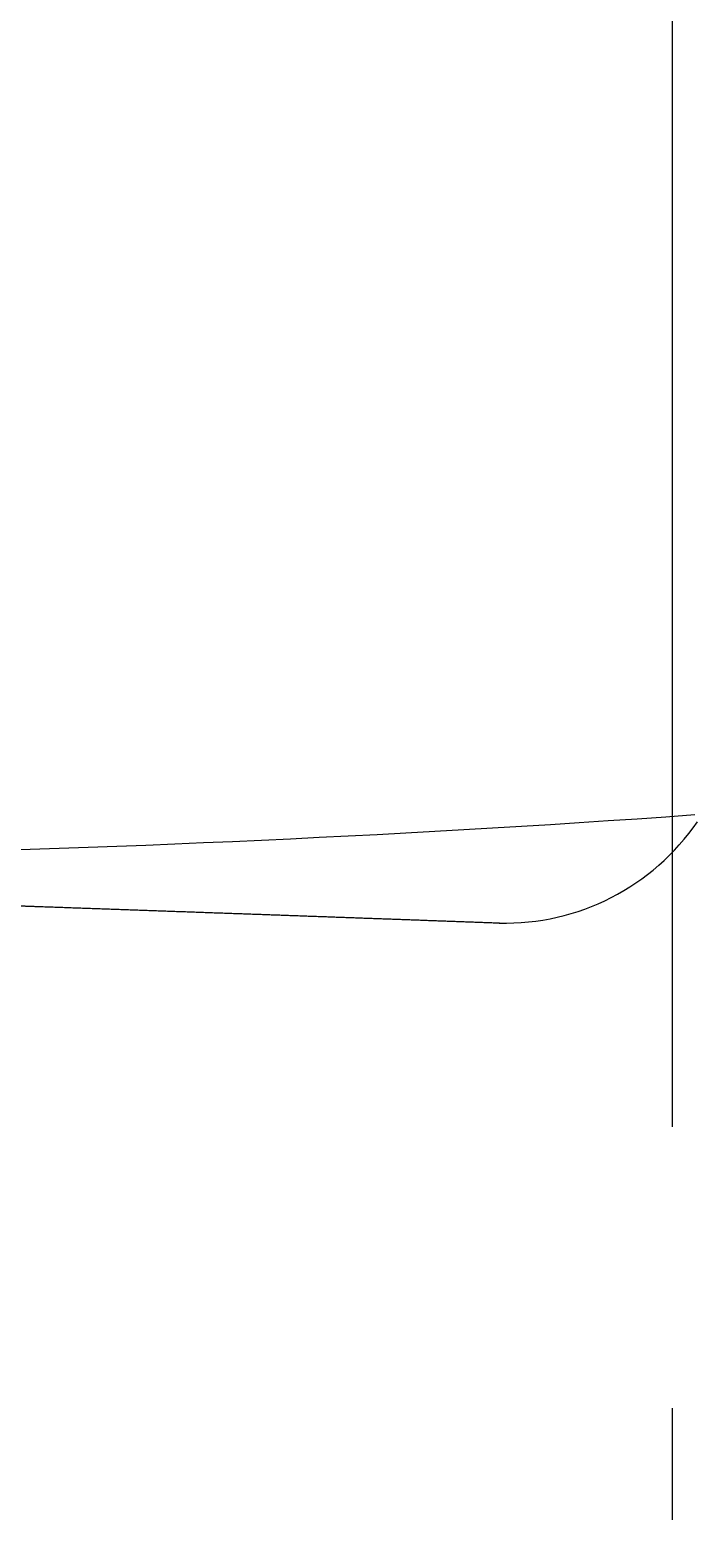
# Model space of a CAD drawing. Header units: millimetres. Extents: x 5066 to 5486, y -1867 to -1273.
# Drawn here: x 5403.91 to 5408.07, y -1443.35 to -1434.14 of the extents above; entities that cross this region are included whole.
import ezdxf

# ---------------------------------------------------------------- set-up
doc = ezdxf.new("R2010")
doc.units = ezdxf.units.MM
doc.header["$LTSCALE"] = 7
doc.header["$MEASUREMENT"] = 0
doc.linetypes.add('CENTER', pattern=[2, 1.25, -0.25, 0.25, -0.25])
doc.layers.add('CL', color=1, linetype='CENTER')
doc.layers.add('DWG', color=7, linetype='CONTINUOUS')

msp = doc.modelspace()

# ---------------------------------------------------------------- linework, layer by layer
at = {"layer": 'CL', "color": 1, "linetype": 'CENTER'}
msp.add_line((5407.9115, -1454.9631), (5407.9115, -1420.6051), dxfattribs=at)
at = {"layer": 'DWG'}
for centre, radius, start, end in [((5400.4818, -1333.093), 106.1984, 267.870227, 274.086869), ((5406.8695, -1438.2448), 1.4515, 268.57102, 325.58028)]:
    msp.add_arc(centre, radius, start, end, dxfattribs=at)
msp.add_open_spline([(5396.2933, -1439.3288), (5396.3409, -1439.329), (5396.3891, -1439.3296), (5396.4379, -1439.3304), (5396.4873, -1439.3315), (5396.5371, -1439.3328), (5396.5872, -1439.3343), (5396.6377, -1439.336), (5396.6884, -1439.3378), (5396.7393, -1439.3398), (5396.7902, -1439.3418), (5396.8412, -1439.344), (5396.8922, -1439.3461), (5396.943, -1439.3483), (5396.9936, -1439.3505), (5397.0439, -1439.3526), (5397.0939, -1439.3547), (5397.1435, -1439.3567), (5397.1926, -1439.3586), (5397.2411, -1439.3603), (5397.4016, -1439.3658), (5397.5613, -1439.3713), (5397.72, -1439.3768), (5397.8779, -1439.3823), (5398.0348, -1439.3877), (5398.1908, -1439.3931), (5398.3459, -1439.3985), (5398.5, -1439.4038), (5398.6532, -1439.409), (5398.8053, -1439.4142), (5398.9565, -1439.4192), (5399.2039, -1439.4275), (5399.4485, -1439.4357), (5399.6904, -1439.4438), (5399.9295, -1439.4519), (5400.1659, -1439.4599), (5400.3996, -1439.4679), (5400.6308, -1439.4758), (5400.8594, -1439.4837), (5401.0855, -1439.4915), (5401.3091, -1439.4992), (5401.5303, -1439.5069), (5401.7491, -1439.5145), (5401.9655, -1439.5221), (5402.1797, -1439.5296), (5402.3916, -1439.537), (5402.6013, -1439.5443), (5402.8089, -1439.5516), (5403.0143, -1439.5589), (5403.2177, -1439.566), (5403.4191, -1439.5731), (5403.603, -1439.5796), (5403.7851, -1439.586), (5403.9656, -1439.5924), (5404.1445, -1439.5987), (5404.3219, -1439.6049), (5404.4978, -1439.6111), (5404.6722, -1439.6173), (5404.8453, -1439.6234), (5405.017, -1439.6295), (5405.1875, -1439.6355), (5405.3568, -1439.6415), (5405.525, -1439.6475), (5405.692, -1439.6534), (5405.858, -1439.6594), (5406.0231, -1439.6653), (5406.1872, -1439.6712), (5406.3505, -1439.6771), (5406.513, -1439.683), (5406.6747, -1439.6888), (5406.8358, -1439.6947)], degree=1, knots=[0, 0, 0.460072, 0.920145, 1.380217, 1.84029, 2.300362, 2.760435, 3.220507, 3.68058, 4.140652, 4.600725, 5.060797, 5.52087, 5.980942, 6.441015, 6.901087, 7.361159, 7.821232, 8.281304, 8.741377, 10.276355, 11.811333, 13.346312, 14.88129, 16.416268, 17.951246, 19.486224, 21.021203, 22.556181, 24.091159, 25.626137, 28.162406, 30.698674, 33.234942, 35.771211, 38.307479, 40.843747, 43.380016, 45.916284, 48.452552, 50.988821, 53.525089, 56.061358, 58.597626, 61.133894, 63.670163, 66.206431, 68.742699, 71.278968, 73.815236, 76.351504, 78.690463, 81.029421, 83.36838, 85.707338, 88.046297, 90.385256, 92.724214, 95.063173, 97.402131, 99.74109, 102.080048, 104.419007, 106.757965, 109.096924, 111.435883, 113.774841, 116.1138, 118.452758, 120.791717, 123.130675, 123.130675], dxfattribs=at)

doc.saveas('drawing.dxf')
